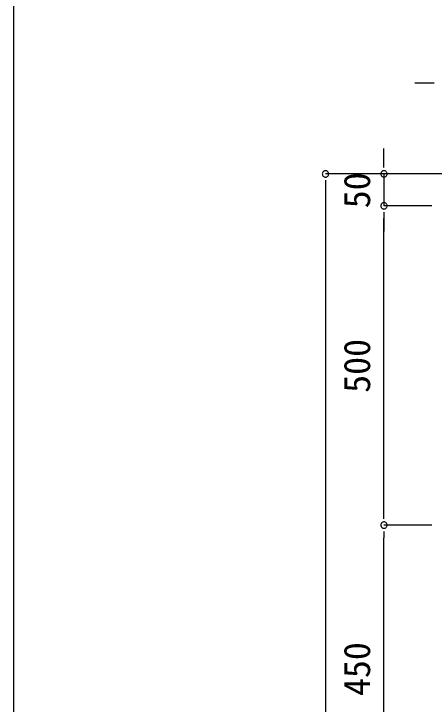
# Model space of a CAD drawing. Units: millimetres, scale not verified. Extents: x -4205 to 4205, y -2975 to 2975.
# Drawn here: x -3950 to -3292, y -586 to 495 of the extents above; entities that cross this region are included whole.
import ezdxf
from ezdxf.enums import TextEntityAlignment as Align

# ---------------------------------------------------------------- set-up
doc = ezdxf.new("R2010")
doc.units = ezdxf.units.MM
doc.header["$LTSCALE"] = 20
for name, color, linetype in [('0-0', 7, 'Continuous'), ('0-4', 3, 'Continuous'), ('0-5', 7, 'Continuous')]:
    doc.layers.add(name, color=color, linetype=linetype)
doc.styles.add('ＭＳ ゴシック', font='')
doc.styles.get('ＭＳ ゴシック').set_extended_font_data('MS Gothic')

msp = doc.modelspace()

# ---------------------------------------------------------------- linework, layer by layer
at = {"layer": '0-0'}
msp.add_lwpolyline([(-3950, 2750), (3950, 2750), (3950, -2750), (-3950, -2750)], close=True, dxfattribs=at)
at = {"layer": '0-4'}
for p, q in [((-3302.02, 386.5), (-3322.02, 386.5)), ((-3370.38, 264.4), (-3370.38, 284.4)), ((-3312.77, 244.4), (-3461.96, 244.4)), ((-3278.77, 244.4), (-3370.38, 244.4)), ((-3370.38, 244.4), (-3370.38, 194.4)), ((-3461.96, 224.4), (-3461.96, -1735.6)), ((-3295.27, 194.4), (-3370.38, 194.4)), ((-3295.27, 194.4), (-3370.38, 194.4)), ((-3370.38, -285.6), (-3370.38, 174.4)), ((-3370.38, 174.4), (-3370.38, 154.41)), ((-3295.27, -305.6), (-3370.38, -305.6)), ((-3295.27, -305.6), (-3370.38, -305.6)), ((-3370.38, -735.6), (-3370.38, -325.6))]:
    msp.add_line(p, q, dxfattribs=at)
at = {"layer": '0-5', "color": 3}
for p, q in [((-3292.02, 386.5), (-3302.02, 386.5)), ((-3370.38, 254.4), (-3370.38, 264.4)), ((-3461.96, 234.4), (-3461.96, 224.4)), ((-3370.38, 184.4), (-3370.38, 174.4)), ((-3370.38, 184.4), (-3370.38, 174.4)), ((-3370.38, -295.6), (-3370.38, -285.6)), ((-3370.38, -315.6), (-3370.38, -325.6))]:
    msp.add_line(p, q, dxfattribs=at)
at = {"layer": '0-5'}
for points in [[(-3461.96, 239.4), (-3460.98, 239.5), (-3460.04, 239.78), (-3459.18, 240.25), (-3458.42, 240.87), (-3457.8, 241.63), (-3457.34, 242.49), (-3457.05, 243.43), (-3456.96, 244.4), (-3457.05, 245.38), (-3457.34, 246.32), (-3457.8, 247.18), (-3458.42, 247.94), (-3459.18, 248.56), (-3460.04, 249.02), (-3460.98, 249.31), (-3461.96, 249.4), (-3462.93, 249.31), (-3463.87, 249.02), (-3464.73, 248.56), (-3465.49, 247.94), (-3466.11, 247.18), (-3466.58, 246.32), (-3466.86, 245.38), (-3466.96, 244.4), (-3466.86, 243.43), (-3466.58, 242.49), (-3466.11, 241.63), (-3465.49, 240.87), (-3464.73, 240.25), (-3463.87, 239.78), (-3462.93, 239.5)], [(-3370.38, 249.4), (-3371.36, 249.31), (-3372.3, 249.02), (-3373.16, 248.56), (-3373.92, 247.94), (-3374.54, 247.18), (-3375, 246.32), (-3375.29, 245.38), (-3375.38, 244.4), (-3375.29, 243.43), (-3375, 242.49), (-3374.54, 241.63), (-3373.92, 240.87), (-3373.16, 240.25), (-3372.3, 239.78), (-3371.36, 239.5), (-3370.38, 239.4), (-3369.41, 239.5), (-3368.47, 239.78), (-3367.61, 240.25), (-3366.85, 240.87), (-3366.23, 241.63), (-3365.76, 242.49), (-3365.48, 243.43), (-3365.38, 244.4), (-3365.48, 245.38), (-3365.76, 246.32), (-3366.23, 247.18), (-3366.85, 247.94), (-3367.61, 248.56), (-3368.47, 249.02), (-3369.41, 249.31)], [(-3370.38, 189.4), (-3369.41, 189.5), (-3368.47, 189.78), (-3367.61, 190.25), (-3366.85, 190.87), (-3366.23, 191.63), (-3365.76, 192.49), (-3365.48, 193.43), (-3365.38, 194.4), (-3365.48, 195.38), (-3365.76, 196.32), (-3366.23, 197.18), (-3366.85, 197.94), (-3367.61, 198.56), (-3368.47, 199.02), (-3369.41, 199.31), (-3370.38, 199.4), (-3371.36, 199.31), (-3372.3, 199.02), (-3373.16, 198.56), (-3373.92, 197.94), (-3374.54, 197.18), (-3375, 196.32), (-3375.29, 195.38), (-3375.38, 194.4), (-3375.29, 193.43), (-3375, 192.49), (-3374.54, 191.63), (-3373.92, 190.87), (-3373.16, 190.25), (-3372.3, 189.78), (-3371.36, 189.5)], [(-3370.38, 189.4), (-3369.41, 189.5), (-3368.47, 189.78), (-3367.61, 190.25), (-3366.85, 190.87), (-3366.23, 191.63), (-3365.76, 192.49), (-3365.48, 193.43), (-3365.38, 194.4), (-3365.48, 195.38), (-3365.76, 196.32), (-3366.23, 197.18), (-3366.85, 197.94), (-3367.61, 198.56), (-3368.47, 199.02), (-3369.41, 199.31), (-3370.38, 199.4), (-3371.36, 199.31), (-3372.3, 199.02), (-3373.16, 198.56), (-3373.92, 197.94), (-3374.54, 197.18), (-3375, 196.32), (-3375.29, 195.38), (-3375.38, 194.4), (-3375.29, 193.43), (-3375, 192.49), (-3374.54, 191.63), (-3373.92, 190.87), (-3373.16, 190.25), (-3372.3, 189.78), (-3371.36, 189.5)], [(-3370.38, -310.6), (-3369.41, -310.5), (-3368.47, -310.22), (-3367.61, -309.75), (-3366.85, -309.13), (-3366.23, -308.37), (-3365.76, -307.51), (-3365.48, -306.57), (-3365.38, -305.6), (-3365.48, -304.62), (-3365.76, -303.68), (-3366.23, -302.82), (-3366.85, -302.06), (-3367.61, -301.44), (-3368.47, -300.98), (-3369.41, -300.69), (-3370.38, -300.6), (-3371.36, -300.69), (-3372.3, -300.98), (-3373.16, -301.44), (-3373.92, -302.06), (-3374.54, -302.82), (-3375, -303.68), (-3375.29, -304.62), (-3375.38, -305.6), (-3375.29, -306.57), (-3375, -307.51), (-3374.54, -308.37), (-3373.92, -309.13), (-3373.16, -309.75), (-3372.3, -310.22), (-3371.36, -310.5)], [(-3370.38, -300.6), (-3371.36, -300.69), (-3372.3, -300.98), (-3373.16, -301.44), (-3373.92, -302.06), (-3374.54, -302.82), (-3375, -303.68), (-3375.29, -304.62), (-3375.38, -305.6), (-3375.29, -306.57), (-3375, -307.51), (-3374.54, -308.37), (-3373.92, -309.13), (-3373.16, -309.75), (-3372.3, -310.22), (-3371.36, -310.5), (-3370.38, -310.6), (-3369.41, -310.5), (-3368.47, -310.22), (-3367.61, -309.75), (-3366.85, -309.13), (-3366.23, -308.37), (-3365.76, -307.51), (-3365.48, -306.57), (-3365.38, -305.6), (-3365.48, -304.62), (-3365.76, -303.68), (-3366.23, -302.82), (-3366.85, -302.06), (-3367.61, -301.44), (-3368.47, -300.98), (-3369.41, -300.69)]]:
    msp.add_lwpolyline(points, close=True, dxfattribs=at)

# ---------------------------------------------------------------- texts
at = {"layer": '0-4', "color": 7, "style": 'ＭＳ ゴシック'}
for s, p in [('50', (-3379.64, 190.62)), ('500', (-3379.64, -98.49)), ('450', (-3379.64, -573.49))]:
    msp.add_text(s, height=41.38, rotation=90, dxfattribs=at).set_placement(p, align=Align.BOTTOM_LEFT)

doc.saveas('drawing.dxf')
